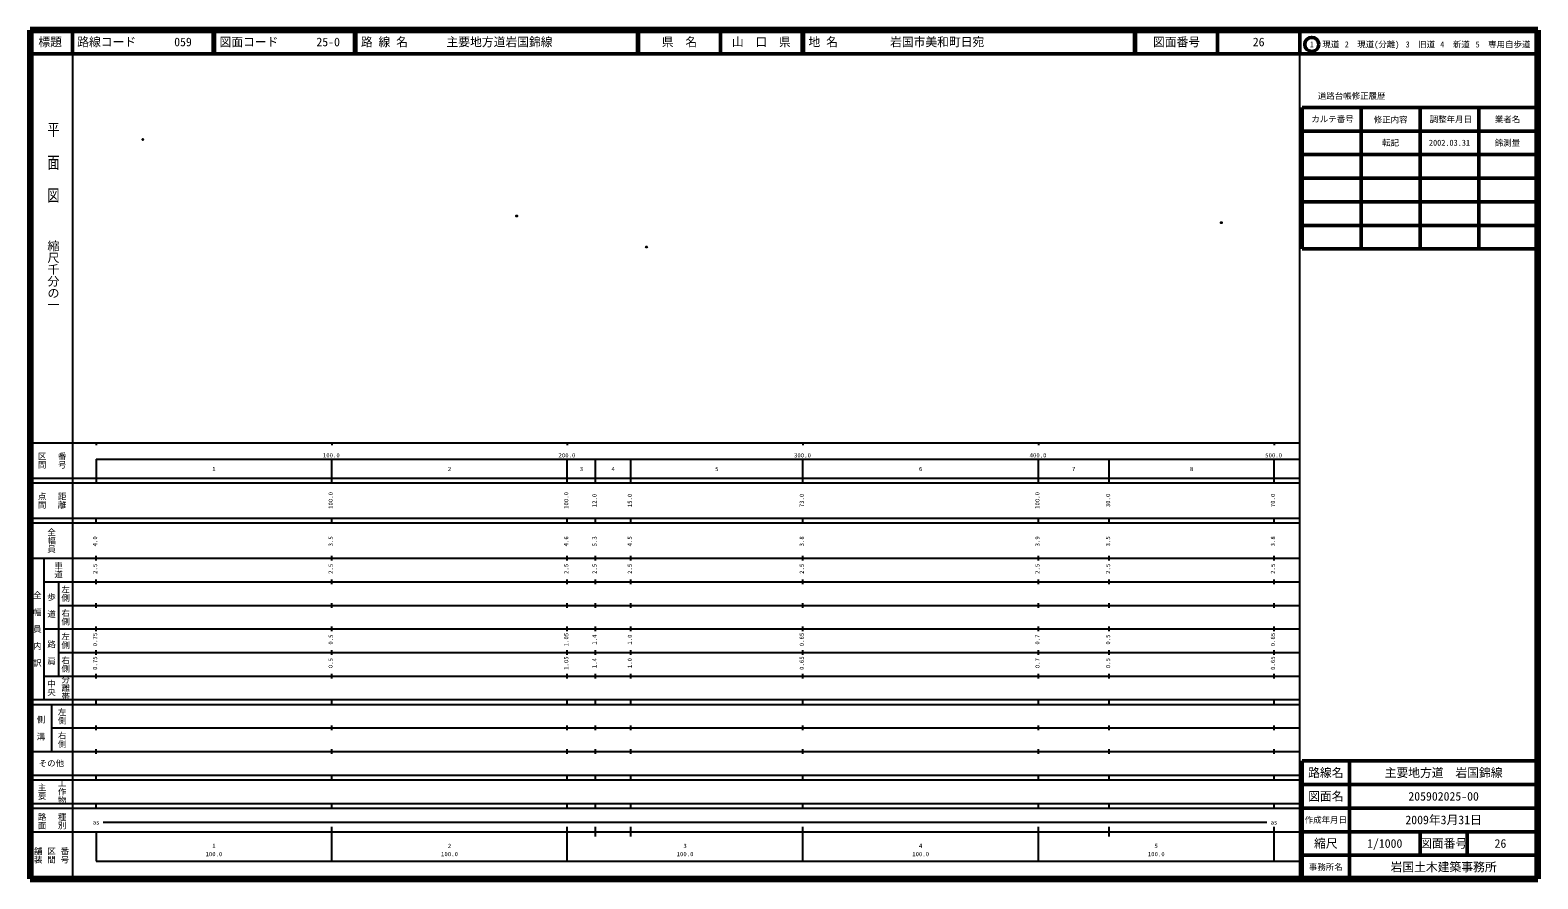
# Model space of a CAD drawing. Units: millimetres on the paper. Extents: x 40 to 680, y 20 to 380.
import ezdxf
from ezdxf.enums import TextEntityAlignment as Align

# ---------------------------------------------------------------- set-up
doc = ezdxf.new("R2010")
doc.units = ezdxf.units.MM
doc.header["$PDMODE"] = 32
doc.header["$PDSIZE"] = 0.5
doc.layers.add('M-OTRS', color=6, linetype='Continuous')
doc.layers.add('M-TTL-TXT', color=7, linetype='Continuous')
for name, color, linetype, lineweight in [('M-TTL', 2, 'Continuous', 140), ('M-TTL-BAND', 7, 'Continuous', 25), ('M-TTL-FRAM', 2, 'Continuous', 50), ('M-TTL-LINE', 7, 'Continuous', 50)]:
    doc.layers.add(name, color=color, linetype=linetype, lineweight=lineweight)
doc.styles.add('@ＭＳ ゴシック', font='')
doc.styles.add('ＭＳ ゴシック', font='')
doc.styles.get('@ＭＳ ゴシック').set_extended_font_data('@MS Gothic')
doc.styles.get('ＭＳ ゴシック').set_extended_font_data('MS Gothic')

msp = doc.modelspace()

# ---------------------------------------------------------------- linework, layer by layer
at = {"layer": 'M-OTRS'}
for p in [(87.817, 333.648), (246.497, 301.172), (545.65, 298.357), (301.631, 288.026)]:
    msp.add_point(p, dxfattribs=at)
at = {"layer": 'M-TTL'}
for p, q in [((40, 380), (40, 20)), ((680, 380), (40, 380)), ((680, 20), (680, 380)), ((40, 20), (680, 20))]:
    msp.add_line(p, q, dxfattribs=at)
at = {"layer": 'M-TTL-BAND'}
for p, q in [((58, 370), (58, 20)), ((579, 20), (579, 370)), ((40, 205), (579, 205)), ((68, 205), (68, 204)), ((168, 205), (168, 204)), ((268, 205), (268, 204)), ((368, 205), (368, 204)), ((468, 205), (468, 204)), ((568, 205), (568, 204)), ((68, 198), (579, 198)), ((68, 198), (68, 188)), ((168, 188), (168, 198)), ((268, 188), (268, 198)), ((280, 188), (280, 198)), ((295, 188), (295, 198)), ((368, 188), (368, 198)), ((468, 188), (468, 198)), ((498, 188), (498, 198)), ((568, 188), (568, 198)), ((40, 190), (579, 190)), ((40, 188), (579, 188)), ((40, 173), (579, 173)), ((68, 171), (68, 173)), ((168, 171), (168, 173)), ((268, 171), (268, 173)), ((280, 171), (280, 173)), ((295, 171), (295, 173)), ((368, 171), (368, 173)), ((468, 171), (468, 173)), ((498, 171), (498, 173)), ((568, 171), (568, 173)), ((40, 171), (579, 171)), ((40, 156), (579, 156)), ((46, 96), (46, 156)), ((68, 155), (68, 157)), ((168, 155), (168, 157)), ((268, 155), (268, 157)), ((280, 155), (280, 157)), ((295, 155), (295, 157)), ((368, 155), (368, 157)), ((468, 155), (468, 157)), ((498, 155), (498, 157)), ((568, 155), (568, 157)), ((46, 146), (579, 146)), ((52, 146), (52, 106)), ((68, 145), (68, 147)), ((168, 145), (168, 147)), ((268, 145), (268, 147)), ((280, 145), (280, 147)), ((295, 145), (295, 147)), ((368, 145), (368, 147)), ((468, 145), (468, 147)), ((498, 145), (498, 147)), ((568, 145), (568, 147)), ((52, 136), (579, 136)), ((68, 135), (68, 137)), ((168, 135), (168, 137)), ((268, 135), (268, 137)), ((280, 135), (280, 137)), ((295, 135), (295, 137)), ((368, 135), (368, 137)), ((468, 135), (468, 137)), ((498, 135), (498, 137)), ((568, 135), (568, 137)), ((46, 126), (579, 126)), ((68, 125), (68, 127)), ((168, 125), (168, 127)), ((268, 125), (268, 127)), ((280, 125), (280, 127)), ((295, 125), (295, 127)), ((368, 125), (368, 127)), ((468, 125), (468, 127)), ((498, 125), (498, 127)), ((568, 125), (568, 127)), ((52, 116), (579, 116)), ((68, 115), (68, 117)), ((168, 115), (168, 117)), ((268, 115), (268, 117)), ((280, 115), (280, 117)), ((295, 115), (295, 117)), ((368, 115), (368, 117)), ((468, 115), (468, 117)), ((498, 115), (498, 117)), ((568, 115), (568, 117)), ((46, 106), (579, 106)), ((68, 105), (68, 107)), ((168, 105), (168, 107)), ((268, 105), (268, 107)), ((280, 105), (280, 107)), ((295, 105), (295, 107)), ((368, 105), (368, 107)), ((468, 105), (468, 107)), ((498, 105), (498, 107)), ((568, 105), (568, 107)), ((40, 96), (579, 96)), ((68, 94), (68, 96)), ((168, 94), (168, 96)), ((268, 94), (268, 96)), ((280, 94), (280, 96)), ((295, 94), (295, 96)), ((368, 94), (368, 96)), ((468, 94), (468, 96)), ((498, 94), (498, 96)), ((568, 94), (568, 96)), ((40, 94), (579, 94)), ((49, 94), (49, 74)), ((49, 84), (579, 84)), ((68, 83), (68, 85)), ((168, 83), (168, 85)), ((268, 83), (268, 85)), ((280, 83), (280, 85)), ((295, 83), (295, 85)), ((368, 83), (368, 85)), ((468, 83), (468, 85)), ((498, 83), (498, 85)), ((568, 83), (568, 85)), ((40, 74), (579, 74)), ((68, 73), (68, 75)), ((168, 73), (168, 75)), ((268, 73), (268, 75)), ((280, 73), (280, 75)), ((295, 73), (295, 75)), ((368, 73), (368, 75)), ((468, 73), (468, 75)), ((498, 73), (498, 75)), ((568, 73), (568, 75)), ((40, 64), (579, 64)), ((68, 62), (68, 64)), ((168, 62), (168, 64)), ((268, 62), (268, 64)), ((280, 62), (280, 64)), ((295, 62), (295, 64)), ((368, 62), (368, 64)), ((468, 62), (468, 64)), ((498, 62), (498, 64)), ((568, 62), (568, 64)), ((40, 62), (579, 62)), ((40, 52), (579, 52)), ((68, 50), (68, 52)), ((168, 50), (168, 52)), ((268, 50), (268, 52)), ((280, 50), (280, 52)), ((295, 50), (295, 52)), ((368, 50), (368, 52)), ((468, 50), (468, 52)), ((498, 50), (498, 52)), ((568, 50), (568, 52)), ((40, 50), (579, 50)), ((40, 40), (579, 40)), ((68, 40), (68, 27.5)), ((71, 44), (565, 44)), ((168, 27.5), (168, 42)), ((268, 27.5), (268, 42)), ((280, 38), (280, 42)), ((295, 38), (295, 42)), ((368, 27.5), (368, 42)), ((468, 27.5), (468, 42)), ((498, 38), (498, 42)), ((568, 27.5), (568, 42)), ((68, 27.5), (579, 27.5))]:
    msp.add_line(p, q, dxfattribs=at)
at = {"layer": 'M-TTL-FRAM'}
for p, q in [((580, 347.197), (580, 287.197)), ((580, 347.197), (680, 347.197)), ((580, 287.197), (680, 287.197)), ((680, 70), (580, 70)), ((580, 70), (580, 20))]:
    msp.add_line(p, q, dxfattribs=at)
at = {"layer": 'M-TTL-LINE'}
for p, q in [((58, 380), (58, 370)), ((117.75, 380), (117.75, 370)), ((118.25, 380), (118.25, 370)), ((177.75, 380), (177.75, 370)), ((178.25, 380), (178.25, 370)), ((297.75, 380), (297.75, 370)), ((298.25, 380), (298.25, 370)), ((333, 380), (333, 370)), ((367.75, 380), (367.75, 370)), ((368.25, 380), (368.25, 370)), ((508.747, 380), (508.747, 370)), ((509.247, 380), (509.247, 370)), ((543.997, 380), (543.997, 370)), ((579, 380), (579, 370)), ((40, 370), (680, 370)), ((605, 347.197), (605, 287.197)), ((630, 347.197), (630, 287.197)), ((655, 347.197), (655, 287.197)), ((580, 337.197), (680, 337.197)), ((580, 327.197), (680, 327.197)), ((580, 317.197), (680, 317.197)), ((580, 307.197), (680, 307.197)), ((580, 297.197), (680, 297.197)), ((600, 70), (600, 20)), ((680, 60), (580, 60)), ((680, 50), (580, 50)), ((680, 40), (580, 40)), ((630, 40), (630, 30)), ((650, 40), (650, 30)), ((680, 30), (580, 30))]:
    msp.add_line(p, q, dxfattribs=at)
msp.add_circle((584.031, 373.958), 3, dxfattribs=at)

# ---------------------------------------------------------------- texts
at = {"layer": 'M-TTL-BAND', "style": '@ＭＳ ゴシック', "width": 1.4}
msp.add_text('平  面  図', height=3.666, rotation=270, dxfattribs=at).set_placement((49.777, 306.475), align=Align.MIDDLE_RIGHT)
at = {"layer": 'M-TTL-BAND', "style": '@ＭＳ ゴシック'}
msp.add_text('縮尺千分の一', height=3.666, rotation=270, dxfattribs=at).set_placement((49.777, 261.03), align=Align.MIDDLE_RIGHT)
for s, p in [('区間', (45, 197.5)), ('番号', (53.5, 197.5)), ('点間', (45, 180.5)), ('距離', (53.5, 180.5)), ('全幅員', (49, 163.5)), ('車道', (52, 151)), ('全\u3000幅\u3000員\u3000内\u3000訳', (43, 126)), ('歩\u3000道', (49, 136)), ('左側', (55, 141)), ('右側', (55, 131)), ('左側', (55, 121)), ('路\u3000肩', (49, 116)), ('右側', (55, 111)), ('中央', (49, 101)), ('分離帯', (55, 101)), ('左側', (53.5, 89)), ('側\u3000溝', (44.5, 84)), ('右側', (53.5, 79)), ('主要', (45, 57)), ('工作物', (53.5, 57)), ('路面', (45, 44.5)), ('種別', (53.5, 44.5)), ('舗装', (43.333, 30)), ('区間', (49, 30)), ('番号', (54.667, 30))]:
    msp.add_text(s, height=2.566, rotation=270, dxfattribs=at).set_placement(p, align=Align.MIDDLE_CENTER)
at = {"layer": 'M-TTL-BAND', "style": 'ＭＳ ゴシック'}
for s, p in [('100.0', (167.844, 198.195)), ('200.0', (267.844, 198.195)), ('300.0', (367.844, 198.195)), ('400.0', (467.844, 198.195)), ('500.0', (567.844, 198.195)), ('1', (118, 192.405)), ('2', (218, 192.405)), ('3', (274, 192.405)), ('4', (287.5, 192.405)), ('5', (331.5, 192.405)), ('6', (418, 192.405)), ('7', (483, 192.405)), ('8', (533, 192.405)), ('as', (68, 42.5)), ('as', (568, 42.5)), ('1', (118, 32.523)), ('2', (218, 32.523)), ('3', (318, 32.523)), ('4', (418, 32.523)), ('5', (518, 32.523)), ('100.0', (118, 29.033)), ('100.0', (218, 29.033)), ('100.0', (318, 29.033)), ('100.0', (418, 29.033)), ('100.0', (518, 29.033))]:
    msp.add_text(s, height=1.833, dxfattribs=at).set_placement(p, align=Align.BOTTOM_CENTER)
for s, p in [('100.0', (169, 180.5)), ('100.0', (269, 180.5)), ('12.0', (281, 180.5)), ('15.0', (296, 180.5)), ('73.0', (369, 180.5)), ('100.0', (469, 180.5)), ('30.0', (499, 180.5)), ('70.0', (569, 180.5)), ('4.0', (69, 163.174)), ('3.5', (169, 163.174)), ('4.6', (269, 163.174)), ('5.3', (281, 163.174)), ('4.5', (296, 163.174)), ('3.8', (369, 163.174)), ('3.9', (469, 163.174)), ('3.5', (499, 163.174)), ('3.8', (569, 163.174)), ('2.5', (69, 151.5)), ('2.5', (169, 151.5)), ('2.5', (269, 151.5)), ('2.5', (281, 151.5)), ('2.5', (296, 151.5)), ('2.5', (369, 151.5)), ('2.5', (469, 151.5)), ('2.5', (499, 151.5)), ('2.5', (569, 151.5)), ('0.75', (69, 121.5)), ('0.5', (169, 121.5)), ('1.05', (269, 121.5)), ('1.4', (281, 121.5)), ('1.0', (296, 121.5)), ('0.65', (369, 121.5)), ('0.7', (469, 121.5)), ('0.5', (499, 121.5)), ('0.65', (569, 121.5)), ('0.75', (69, 111.5)), ('0.5', (169, 111.5)), ('1.05', (269, 111.5)), ('1.4', (281, 111.5)), ('1.0', (296, 111.5)), ('0.65', (369, 111.5)), ('0.7', (469, 111.5)), ('0.5', (499, 111.5)), ('0.65', (569, 111.5))]:
    msp.add_text(s, height=1.833, rotation=90, dxfattribs=at).set_placement(p, align=Align.BOTTOM_CENTER)
msp.add_text('その他', height=2.566, dxfattribs=at).set_placement((49, 69), align=Align.MIDDLE_CENTER)
at = {"layer": 'M-TTL-TXT', "style": 'ＭＳ ゴシック'}
for s, height, p in [('標題', 3.666, (48.5, 375)), ('県\u3000名', 3.666, (315.625, 375)), ('山\u3000口\u3000県', 3.666, (350.375, 375)), ('図面番号', 3.666, (526.622, 375)), ('26', 3.666, (561.497, 375)), ('1\u3000現道', 2.566, (589.448, 373.958)), ('2\u3000現道(分離)', 2.566, (609.619, 373.958)), ('3\u3000旧道', 2.566, (630.121, 373.958)), ('4\u3000新道', 2.566, (644.824, 373.958)), ('5\u3000専用自歩道', 2.566, (665.228, 373.958)), ('道路台帳修正履歴', 2.566, (600.968, 352.113)), ('カルテ番号', 2.566, (592.839, 342.277)), ('修正内容', 2.566, (617.509, 342.023)), ('調整年月日', 2.566, (643.089, 342.197)), ('業者名', 2.566, (667.134, 342.197)), ('転記', 2.566, (617.5, 332.245)), ('2002.03.31', 2.566, (642.5, 332.245)), ('錦測量', 2.566, (667.077, 332.189)), ('路線名', 3.666, (590, 65)), ('路線名', 3.666, (590, 65)), ('主要地方道\u3000岩国錦線', 3.666, (640, 65)), ('図面名', 3.666, (590, 55)), ('図面名', 3.666, (590, 55)), ('205902025-00', 3.666, (640, 55)), ('作成年月日', 2.566, (590, 45)), ('作成年月日', 2.566, (590, 45)), ('2009年3月31日', 3.666, (640, 45)), ('縮尺', 3.666, (590, 35)), ('縮尺', 3.666, (590, 35)), ('1/1000', 3.666, (615, 35)), ('図面番号', 3.666, (640, 35)), ('図面番号', 3.666, (640, 35)), ('26', 3.666, (664.125, 35)), ('事務所名', 2.566, (590, 25)), ('事務所名', 2.566, (590, 25)), ('岩国土木建築事務所', 3.666, (640, 25))]:
    msp.add_text(s, height=height, dxfattribs=at).set_placement(p, align=Align.MIDDLE_CENTER)
for s, p in [('路線コード', (60, 375)), ('059', (101.142, 375)), ('図面コード', (120.38, 375)), ('25-0', (161.521, 375)), ('路 線 名', (180.38, 375)), ('主要地方道岩国錦線', (216.734, 375)), ('地 名', (370.38, 375)), ('岩国市美和町日宛', (405.024, 375))]:
    msp.add_text(s, height=3.666, dxfattribs=at).set_placement(p, align=Align.MIDDLE_LEFT)

doc.saveas('drawing.dxf')
